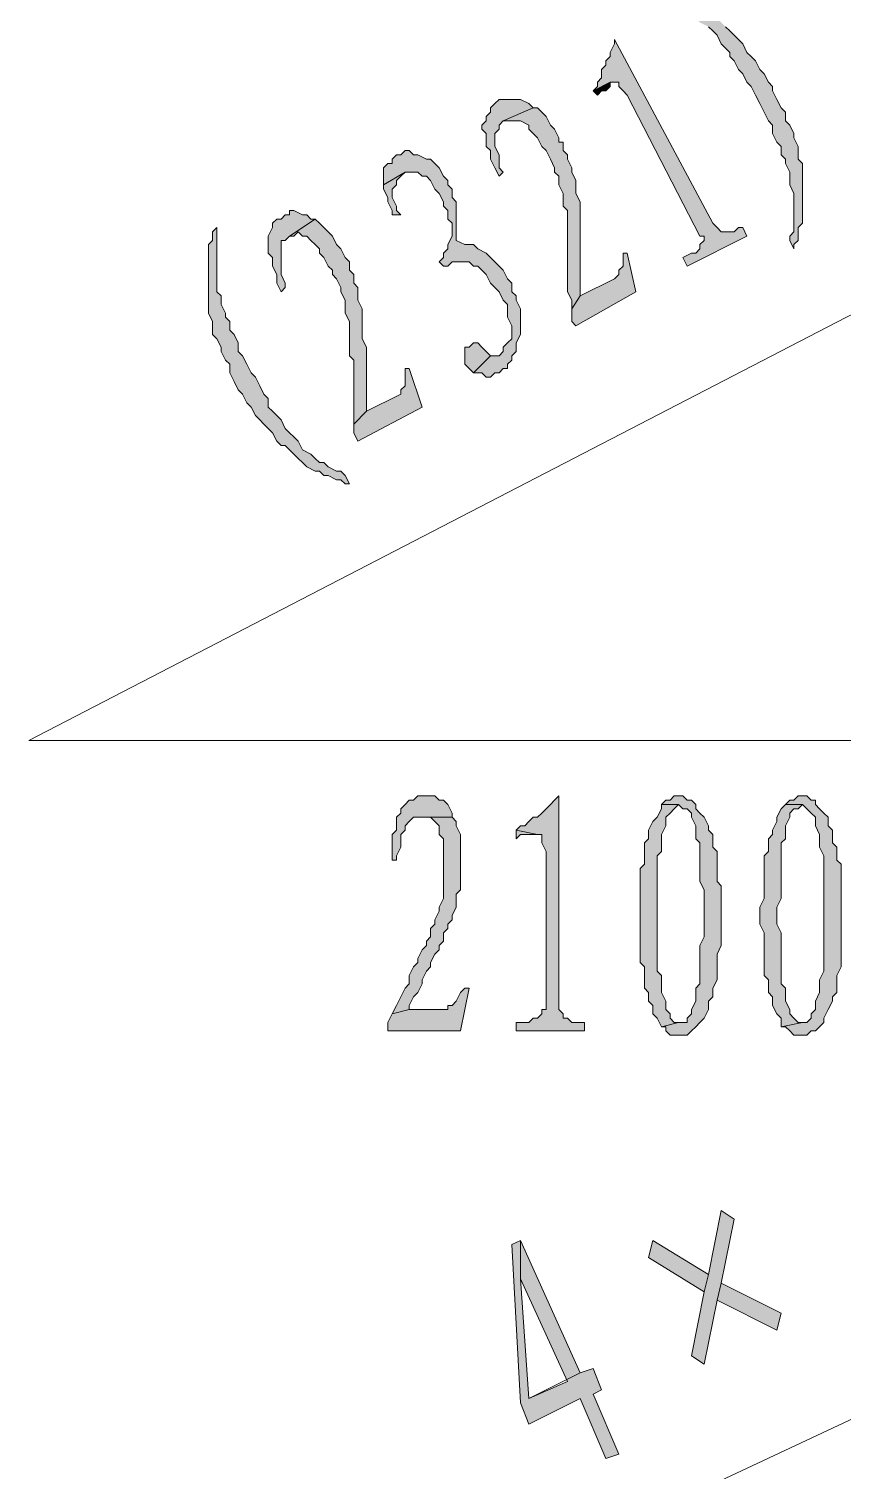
# Model space of a CAD drawing. Header units: millimetres. Extents: x 24 to 410, y 10 to 282.
# Drawn here: x 41.06 to 49.13, y 238.68 to 252.96 of the extents above; entities that cross this region are included whole.
import ezdxf

# ---------------------------------------------------------------- set-up
doc = ezdxf.new("R2010")
doc.units = ezdxf.units.MM

msp = doc.modelspace()

# ---------------------------------------------------------------- hatches: boundary and pattern name
h = msp.add_hatch(color=256)
h.dxf.hatch_style = 2
h.paths.add_polyline_path([(47.286333, 253.322667), (47.328667, 253.238), (47.413333, 253.238), (47.455667, 253.195667), (47.540333, 253.153333), (47.582667, 253.153333), (47.625, 253.111), (47.667333, 253.068667), (47.709667, 253.026333), (47.794333, 252.984), (47.836667, 252.941667), (47.879, 252.899333), (47.921333, 252.814667), (47.963667, 252.772333), (48.006, 252.73), (48.006, 252.687667), (48.048333, 252.645333), (48.090667, 252.560667), (48.133, 252.518333), (48.175333, 252.433667), (48.217667, 252.391333), (48.26, 252.306667), (48.302333, 252.222), (48.344667, 252.137333), (48.387, 252.052667), (48.429333, 252.010333), (48.429333, 251.925667), (48.471667, 251.841), (48.514, 251.798667), (48.514, 251.714), (48.556333, 251.671667), (48.556333, 251.629333), (48.598667, 251.544667), (48.598667, 251.417667), (48.641, 251.333), (48.641, 250.952), (48.598667, 250.909667), (48.598667, 250.867333), (48.641, 250.782667), (48.641, 250.825), (48.683333, 250.867333), (48.683333, 250.994333), (48.725667, 251.036667), (48.725667, 251.629333), (48.683333, 251.671667), (48.683333, 251.798667), (48.641, 251.883333), (48.641, 251.925667), (48.598667, 252.010333), (48.556333, 252.052667), (48.556333, 252.137333), (48.514, 252.179667), (48.471667, 252.264333), (48.429333, 252.349), (48.429333, 252.391333), (48.387, 252.433667), (48.344667, 252.518333), (48.302333, 252.560667), (48.26, 252.645333), (48.217667, 252.687667), (48.175333, 252.73), (48.133, 252.814667), (48.090667, 252.857), (48.048333, 252.899333), (48.006, 252.941667), (47.963667, 252.984), (47.921333, 253.026333), (47.879, 253.068667), (47.836667, 253.111), (47.794333, 253.111), (47.709667, 253.153333), (47.667333, 253.195667), (47.625, 253.195667), (47.582667, 253.238), (47.498, 253.280333), (47.413333, 253.280333), (47.371, 253.322667)])
h = msp.add_hatch(color=256)
h.dxf.hatch_style = 2
h.paths.add_polyline_path([(46.863, 252.857), (46.863, 252.814667), (46.820667, 252.73), (46.820667, 252.687667), (46.778333, 252.645333), (46.778333, 252.603), (46.736, 252.560667), (46.736, 252.476), (46.693667, 252.433667), (46.693667, 252.391333), (46.651333, 252.349), (46.820667, 252.433667), (46.905333, 252.433667), (46.905333, 252.391333), (46.947667, 252.349), (46.99, 252.306667), (47.709667, 250.909667), (47.752, 250.909667), (47.752, 250.867333), (47.709667, 250.825), (47.709667, 250.782667), (47.667333, 250.740333), (47.625, 250.740333), (47.540333, 250.698), (47.582667, 250.613333), (48.175333, 250.909667), (48.133, 250.994333), (48.090667, 250.994333), (48.048333, 250.952), (47.921333, 250.952), (47.879, 250.994333), (47.836667, 251.036667)])
h = msp.add_hatch(color=256)
h.dxf.hatch_style = 2
h.paths.add_polyline_path([(46.651333, 252.349), (46.693667, 252.306667), (46.736, 252.349), (46.778333, 252.349), (46.820667, 252.391333), (46.820667, 252.433667)])
h = msp.add_hatch(color=256)
h.dxf.hatch_style = 2
h.paths.add_polyline_path([(45.72, 252.264333), (45.677667, 252.222), (45.635333, 252.179667), (45.635333, 252.137333), (45.593, 252.095), (45.593, 252.052667), (45.550667, 252.010333), (45.550667, 251.968), (45.593, 251.925667), (45.593, 251.798667), (45.635333, 251.756333), (45.635333, 251.671667), (45.677667, 251.587), (45.72, 251.502333), (45.762333, 251.544667), (45.72, 251.587), (45.72, 251.714), (45.677667, 251.798667), (45.677667, 251.925667), (45.72, 251.968), (45.72, 252.010333), (45.762333, 252.052667), (46.058667, 252.179667), (46.016333, 252.222), (45.931667, 252.264333)])
h = msp.add_hatch(color=256)
h.dxf.hatch_style = 2
h.paths.add_polyline_path([(46.058702, 252.179667), (45.762369, 252.052667), (45.931702, 252.052667), (46.016369, 252.010333), (46.016369, 251.968), (46.058702, 251.925667), (46.101035, 251.883333), (46.143369, 251.798667), (46.185702, 251.756333), (46.228035, 251.671667), (46.270369, 251.587), (46.270369, 251.544667), (46.312702, 251.502333), (46.312702, 251.417667), (46.355035, 251.333), (46.355035, 251.206), (46.397369, 251.163667), (46.397369, 251.036667), (46.397369, 250.994333), (46.397369, 250.359333), (46.439702, 250.274667), (46.439702, 250.19), (46.524369, 250.317), (46.524369, 251.248333), (46.482035, 251.333), (46.482035, 251.46), (46.439702, 251.544667), (46.439702, 251.587), (46.397369, 251.671667), (46.397369, 251.714), (46.355035, 251.756333), (46.355035, 251.841), (46.312702, 251.841), (46.312702, 251.883333), (46.270369, 251.968), (46.228035, 252.010333), (46.185702, 252.095), (46.143369, 252.137333), (46.101035, 252.179667)])
h = msp.add_hatch(color=256)
h.dxf.hatch_style = 2
h.paths.add_polyline_path([(44.704, 251.714), (44.661667, 251.671667), (44.661667, 251.629333), (44.619333, 251.629333), (44.577, 251.587), (44.577, 251.417667), (44.788667, 251.544667), (44.915667, 251.544667), (44.958, 251.502333), (45.000333, 251.502333), (45.042667, 251.46), (45.085, 251.375333), (45.127333, 251.333), (45.169667, 251.248333), (45.169667, 251.206), (45.212, 251.163667), (45.212, 251.079), (45.254333, 251.036667), (45.254333, 250.909667), (45.212, 250.825), (45.212, 250.782667), (45.169667, 250.740333), (45.169667, 250.698), (45.127333, 250.655667), (45.169667, 250.613333), (45.212, 250.613333), (45.254333, 250.655667), (45.423667, 250.655667), (45.466, 250.613333), (45.508333, 250.613333), (45.550667, 250.571), (45.593, 250.528667), (45.635333, 250.444), (45.677667, 250.401667), (45.72, 250.359333), (45.762333, 250.274667), (45.804667, 250.232333), (45.804667, 250.105333), (45.847, 250.020667), (45.847, 249.893667), (45.804667, 249.851333), (45.762333, 249.809), (45.762333, 249.766667), (45.72, 249.724333), (45.635333, 249.724333), (45.466, 249.555), (45.550667, 249.555), (45.593, 249.512667), (45.635333, 249.512667), (45.677667, 249.555), (45.72, 249.555), (45.762333, 249.597333), (45.804667, 249.597333), (45.804667, 249.639667), (45.847, 249.682), (45.847, 249.724333), (45.889333, 249.766667), (45.889333, 249.851333), (45.931667, 249.936), (45.931667, 250.19), (45.889333, 250.274667), (45.889333, 250.317), (45.847, 250.359333), (45.847, 250.444), (45.804667, 250.486333), (45.762333, 250.571), (45.72, 250.613333), (45.677667, 250.655667), (45.635333, 250.698), (45.593, 250.740333), (45.508333, 250.782667), (45.466, 250.825), (45.381333, 250.825), (45.296667, 250.867333), (45.296667, 251.248333), (45.254333, 251.290667), (45.254333, 251.375333), (45.212, 251.417667), (45.212, 251.46), (45.169667, 251.502333), (45.127333, 251.587), (45.085, 251.629333), (45.042667, 251.671667), (45.000333, 251.671667), (44.915667, 251.714), (44.873333, 251.714), (44.831, 251.756333), (44.788667, 251.756333), (44.746333, 251.714)])
h = msp.add_hatch(color=256)
h.dxf.hatch_style = 2
h.paths.add_polyline_path([(44.577, 251.417667), (44.577, 251.375333), (44.619333, 251.290667), (44.619333, 251.248333), (44.661667, 251.163667), (44.661667, 251.121333), (44.746333, 251.121333), (44.704, 251.163667), (44.704, 251.206), (44.661667, 251.290667), (44.661667, 251.375333), (44.704, 251.417667), (44.704, 251.46), (44.746333, 251.502333), (44.788667, 251.544667)])
h = msp.add_hatch(color=256)
h.dxf.hatch_style = 2
h.paths.add_polyline_path([(43.603333, 251.121333), (43.561, 251.079), (43.518667, 251.079), (43.476333, 251.036667), (43.476333, 250.994333), (43.434, 250.909667), (43.434, 250.740333), (43.476333, 250.698), (43.476333, 250.613333), (43.518667, 250.528667), (43.518667, 250.444), (43.561, 250.359333), (43.603333, 250.401667), (43.603333, 250.444), (43.561, 250.528667), (43.561, 250.867333), (43.603333, 250.867333), (43.645667, 250.909667), (43.899667, 251.079), (43.857333, 251.079), (43.815, 251.121333), (43.772667, 251.121333), (43.688, 251.163667), (43.645667, 251.163667), (43.645667, 251.121333)])
h = msp.add_hatch(color=256)
h.dxf.hatch_style = 2
h.paths.add_polyline_path([(43.899631, 251.079), (43.645631, 250.909667), (43.687965, 250.909667), (43.730298, 250.952), (43.772631, 250.909667), (43.814965, 250.909667), (43.857298, 250.867333), (43.899631, 250.825), (43.941965, 250.782667), (43.941965, 250.740333), (43.984298, 250.698), (44.026631, 250.613333), (44.068965, 250.571), (44.068965, 250.528667), (44.111298, 250.486333), (44.153631, 250.401667), (44.153631, 250.359333), (44.195965, 250.274667), (44.195965, 250.147667), (44.238298, 250.063), (44.238298, 249.893667), (44.238298, 249.851333), (44.238298, 249.724333), (44.280631, 249.682), (44.280631, 249.047), (44.407631, 249.174), (44.407631, 249.809), (44.365298, 249.893667), (44.365298, 250.19), (44.322965, 250.274667), (44.322965, 250.401667), (44.280631, 250.444), (44.280631, 250.528667), (44.238298, 250.571), (44.238298, 250.655667), (44.195965, 250.698), (44.153631, 250.782667), (44.111298, 250.825), (44.068965, 250.909667), (44.026631, 250.952), (43.984298, 250.994333), (43.941965, 251.036667)])
h = msp.add_hatch(color=256)
h.dxf.hatch_style = 2
h.paths.add_polyline_path([(42.926035, 250.994333), (42.883702, 250.952), (42.883702, 250.867333), (42.841369, 250.825), (42.841369, 250.147667), (42.883702, 250.063), (42.883702, 249.936), (42.926035, 249.893667), (42.968369, 249.809), (42.968369, 249.766667), (43.010702, 249.682), (43.053035, 249.639667), (43.053035, 249.555), (43.095369, 249.470333), (43.137702, 249.385667), (43.180035, 249.343333), (43.222369, 249.258667), (43.264702, 249.216333), (43.307035, 249.131667), (43.349369, 249.089333), (43.391702, 249.047), (43.434035, 249.004667), (43.476369, 248.962333), (43.518702, 248.877667), (43.561035, 248.835333), (43.603369, 248.835333), (43.645702, 248.793), (43.688035, 248.750667), (43.730369, 248.708333), (43.772702, 248.666), (43.815035, 248.623667), (43.899702, 248.581333), (43.942035, 248.581333), (43.984369, 248.539), (44.026702, 248.539), (44.111369, 248.496667), (44.153702, 248.496667), (44.196035, 248.454333), (44.238369, 248.454333), (44.196035, 248.539), (44.153702, 248.581333), (44.111369, 248.581333), (44.026702, 248.623667), (43.984369, 248.666), (43.942035, 248.666), (43.899702, 248.708333), (43.857369, 248.750667), (43.772702, 248.793), (43.730369, 248.877667), (43.688035, 248.92), (43.645702, 248.962333), (43.603369, 249.004667), (43.561035, 249.089333), (43.518702, 249.131667), (43.476369, 249.174), (43.434035, 249.216333), (43.434035, 249.301), (43.391702, 249.343333), (43.349369, 249.428), (43.307035, 249.512667), (43.264702, 249.555), (43.222369, 249.639667), (43.180035, 249.724333), (43.137702, 249.766667), (43.137702, 249.851333), (43.095369, 249.936), (43.053035, 249.978333), (43.053035, 250.063), (43.010702, 250.105333), (43.010702, 250.147667), (42.968369, 250.232333), (42.968369, 250.317), (42.926035, 250.359333)])
h = msp.add_hatch(color=256)
h.dxf.hatch_style = 2
h.paths.add_polyline_path([(46.99, 250.740333), (46.947667, 250.740333), (46.947667, 250.655667), (46.947667, 250.613333), (46.905333, 250.571), (46.905333, 250.528667), (46.863, 250.486333), (46.524333, 250.317), (46.439667, 250.19), (46.439667, 250.063), (46.482, 250.020667), (47.074667, 250.359333)])
h = msp.add_hatch(color=256)
h.dxf.hatch_style = 2
h.paths.add_polyline_path([(45.423667, 249.809), (45.381333, 249.809), (45.381333, 249.724333), (45.381333, 249.639667), (45.423667, 249.597333), (45.466, 249.555), (45.635333, 249.724333), (45.593, 249.766667), (45.550667, 249.809), (45.508333, 249.851333), (45.466, 249.851333)])
h = msp.add_hatch(color=256)
h.dxf.hatch_style = 2
h.paths.add_polyline_path([(44.831, 249.597333), (44.788667, 249.597333), (44.788667, 249.555), (44.788667, 249.428), (44.746333, 249.385667), (44.746333, 249.343333), (44.407667, 249.174), (44.280667, 249.047), (44.280667, 248.962333), (44.323, 248.877667), (44.958, 249.216333)])
h = msp.add_hatch(color=256)
h.dxf.hatch_style = 2
h.paths.add_polyline_path([(45.042702, 245.364), (44.915702, 245.364), (44.873369, 245.321667), (44.831035, 245.321667), (44.788702, 245.279333), (44.746369, 245.237), (44.746369, 245.194667), (44.704035, 245.152333), (44.704035, 245.025333), (44.661702, 244.983), (44.661702, 244.729), (44.704035, 244.729), (44.704035, 244.771333), (44.746369, 244.856), (44.746369, 244.983), (44.788702, 245.025333), (44.788702, 245.067667), (44.831035, 245.11), (44.873369, 245.152333), (44.915702, 245.152333), (44.958035, 245.152333), (45.254369, 245.152333), (45.254369, 245.194667), (45.212035, 245.279333), (45.169702, 245.321667), (45.127369, 245.321667), (45.085035, 245.364)])
h = msp.add_hatch(color=256)
h.dxf.hatch_style = 2
h.paths.add_polyline_path([(46.312667, 245.364), (46.270333, 245.321667), (46.228, 245.279333), (46.185667, 245.237), (46.143333, 245.194667), (46.101, 245.152333), (46.058667, 245.152333), (46.016333, 245.11), (45.974, 245.067667), (45.931667, 245.067667), (45.889333, 245.025333), (46.101, 244.983), (46.143333, 244.983), (46.143333, 244.940667), (46.143333, 244.898333), (46.185667, 244.813667), (46.185667, 243.247333), (46.143333, 243.247333), (46.143333, 243.205), (46.101, 243.162667), (46.058667, 243.162667), (46.016333, 243.120333), (45.889333, 243.120333), (45.889333, 243.035667), (46.566667, 243.035667), (46.566667, 243.120333), (46.439667, 243.120333), (46.397333, 243.162667), (46.355, 243.162667), (46.355, 243.205), (46.312667, 243.247333)])
h = msp.add_hatch(color=256)
h.dxf.hatch_style = 2
h.paths.add_polyline_path([(47.498, 245.364), (47.455667, 245.364), (47.413333, 245.321667), (47.371, 245.321667), (47.328667, 245.279333), (47.498, 245.279333), (47.540333, 245.237), (47.582667, 245.237), (47.625, 245.194667), (47.625, 245.152333), (47.667333, 245.067667), (47.667333, 244.940667), (47.709667, 244.898333), (47.709667, 244.517333), (47.752, 244.432667), (47.752, 244.178667), (47.752, 244.136333), (47.752, 243.967), (47.709667, 243.882333), (47.709667, 243.501333), (47.667333, 243.459), (47.667333, 243.332), (47.625, 243.247333), (47.625, 243.205), (47.582667, 243.162667), (47.582667, 243.120333), (47.540333, 243.120333), (47.498, 243.120333), (47.328667, 243.078), (47.371, 243.078), (47.371, 243.035667), (47.413333, 242.993333), (47.582667, 242.993333), (47.625, 243.035667), (47.667333, 243.078), (47.709667, 243.120333), (47.752, 243.162667), (47.794333, 243.247333), (47.794333, 243.332), (47.836667, 243.374333), (47.836667, 243.459), (47.879, 243.543667), (47.879, 243.797667), (47.921333, 243.882333), (47.921333, 244.475), (47.879, 244.517333), (47.879, 244.813667), (47.836667, 244.856), (47.836667, 244.983), (47.794333, 245.025333), (47.794333, 245.067667), (47.752, 245.152333), (47.709667, 245.194667), (47.667333, 245.237), (47.667333, 245.279333), (47.625, 245.321667), (47.582667, 245.321667), (47.540333, 245.364)])
h = msp.add_hatch(color=256)
h.dxf.hatch_style = 2
h.paths.add_polyline_path([(48.725667, 245.364), (48.683333, 245.364), (48.641, 245.321667), (48.598667, 245.321667), (48.556333, 245.279333), (48.725667, 245.279333), (48.768, 245.237), (48.810333, 245.194667), (48.852667, 245.152333), (48.852667, 245.067667), (48.895, 244.983), (48.895, 244.856), (48.937333, 244.771333), (48.937333, 244.178667), (48.937333, 244.136333), (48.937333, 243.628333), (48.895, 243.543667), (48.895, 243.416667), (48.852667, 243.332), (48.852667, 243.247333), (48.810333, 243.205), (48.810333, 243.162667), (48.768, 243.120333), (48.725667, 243.120333), (48.514, 243.078), (48.556333, 243.078), (48.598667, 243.035667), (48.641, 242.993333), (48.768, 242.993333), (48.810333, 243.035667), (48.852667, 243.035667), (48.895, 243.078), (48.937333, 243.120333), (48.937333, 243.162667), (48.979667, 243.247333), (49.022, 243.332), (49.022, 243.374333), (49.064333, 243.416667), (49.064333, 243.586), (49.106667, 243.670667), (49.106667, 244.686667), (49.064333, 244.729), (49.064333, 244.856), (49.022, 244.898333), (49.022, 245.025333), (48.979667, 245.067667), (48.979667, 245.152333), (48.937333, 245.194667), (48.895, 245.237), (48.852667, 245.279333), (48.852667, 245.321667), (48.810333, 245.321667), (48.768, 245.364)])
h = msp.add_hatch(color=256)
h.dxf.hatch_style = 2
h.paths.add_polyline_path([(47.328667, 245.279333), (47.328667, 245.237), (47.286333, 245.152333), (47.244, 245.11), (47.201667, 245.025333), (47.201667, 244.940667), (47.159333, 244.898333), (47.159333, 244.686667), (47.117, 244.644333), (47.117, 243.713), (47.159333, 243.670667), (47.159333, 243.586), (47.159333, 243.543667), (47.159333, 243.459), (47.201667, 243.416667), (47.201667, 243.332), (47.244, 243.289667), (47.244, 243.205), (47.286333, 243.162667), (47.328667, 243.078), (47.498, 243.120333), (47.455667, 243.120333), (47.413333, 243.162667), (47.413333, 243.205), (47.371, 243.247333), (47.371, 243.332), (47.328667, 243.416667), (47.328667, 243.586), (47.286333, 243.628333), (47.286333, 244.771333), (47.328667, 244.813667), (47.328667, 244.983), (47.371, 245.067667), (47.371, 245.152333), (47.413333, 245.194667), (47.455667, 245.237), (47.498, 245.279333)])
h = msp.add_hatch(color=256)
h.dxf.hatch_style = 2
h.paths.add_polyline_path([(48.556333, 245.279333), (48.514, 245.237), (48.471667, 245.152333), (48.471667, 245.11), (48.429333, 245.025333), (48.429333, 244.983), (48.387, 244.940667), (48.387, 244.813667), (48.344667, 244.771333), (48.344667, 244.348), (48.302333, 244.263333), (48.302333, 244.094), (48.344667, 244.009333), (48.344667, 243.586), (48.387, 243.543667), (48.387, 243.416667), (48.429333, 243.374333), (48.429333, 243.289667), (48.471667, 243.205), (48.514, 243.162667), (48.514, 243.078), (48.725667, 243.120333), (48.683333, 243.120333), (48.641, 243.162667), (48.598667, 243.205), (48.598667, 243.247333), (48.556333, 243.332), (48.556333, 243.459), (48.514, 243.501333), (48.514, 244.009333), (48.471667, 244.094), (48.471667, 244.263333), (48.514, 244.348), (48.514, 244.898333), (48.556333, 244.940667), (48.556333, 245.067667), (48.598667, 245.152333), (48.598667, 245.194667), (48.641, 245.237), (48.683333, 245.237), (48.725667, 245.279333)])
h = msp.add_hatch(color=256)
h.dxf.hatch_style = 2
h.paths.add_polyline_path([(45.254333, 245.152333), (44.958, 245.152333), (45.000333, 245.152333), (45.042667, 245.152333), (45.085, 245.11), (45.127333, 245.067667), (45.127333, 244.983), (45.169667, 244.940667), (45.169667, 244.348), (45.127333, 244.263333), (45.127333, 244.221), (45.085, 244.136333), (45.085, 244.094), (45.042667, 244.051667), (45.042667, 243.967), (45.000333, 243.924667), (45.000333, 243.882333), (44.958, 243.84), (44.915667, 243.755333), (44.915667, 243.713), (44.873333, 243.670667), (44.831, 243.586), (44.831, 243.501333), (44.788667, 243.459), (44.746333, 243.374333), (44.704, 243.289667), (44.661667, 243.205), (44.831, 243.247333), (44.831, 243.289667), (44.873333, 243.374333), (44.915667, 243.416667), (44.958, 243.501333), (44.958, 243.543667), (45.000333, 243.628333), (45.042667, 243.670667), (45.042667, 243.713), (45.085, 243.797667), (45.127333, 243.84), (45.127333, 243.882333), (45.169667, 243.924667), (45.169667, 244.009333), (45.212, 244.051667), (45.212, 244.094), (45.254333, 244.136333), (45.254333, 244.178667), (45.296667, 244.263333), (45.296667, 244.390333), (45.339, 244.432667), (45.339, 244.983), (45.296667, 245.067667), (45.296667, 245.11)])
h = msp.add_hatch(color=256)
h.dxf.hatch_style = 2
h.paths.add_polyline_path([(45.889333, 245.025333), (45.889333, 244.940667), (45.931667, 244.983), (46.101, 244.983)])
h = msp.add_hatch(color=256)
h.dxf.hatch_style = 2
h.paths.add_polyline_path([(45.423667, 243.459), (45.381333, 243.459), (45.339, 243.416667), (45.296667, 243.332), (45.254333, 243.289667), (45.212, 243.289667), (45.212, 243.247333), (44.831, 243.247333), (44.661667, 243.205), (44.619333, 243.120333), (44.619333, 243.035667), (45.339, 243.035667)])
h = msp.add_hatch(color=256)
h.dxf.hatch_style = 2
h.paths.add_polyline_path([(47.921333, 241.257667), (47.794333, 240.622667), (47.752, 240.453333), (47.625, 239.818333), (47.752, 239.733667), (47.879, 240.368667), (47.921333, 240.538), (48.048333, 241.173)])
h = msp.add_hatch(color=256)
h.dxf.hatch_style = 2
h.paths.add_polyline_path([(45.931667, 240.961333), (45.847, 240.919), (45.931667, 239.352667), (46.016333, 239.141), (46.524333, 239.395), (46.778333, 238.802333), (46.905333, 238.844667), (46.651333, 239.437333), (46.736, 239.479667), (46.651333, 239.691333), (46.524333, 239.649), (46.016333, 239.395), (45.931667, 240.580333)])
h = msp.add_hatch(color=256)
h.dxf.hatch_style = 2
h.paths.add_polyline_path([(45.931667, 240.961333), (45.931667, 240.580333), (46.397333, 239.564333), (46.016333, 239.395), (46.524333, 239.649)])
h = msp.add_hatch(color=256)
h.dxf.hatch_style = 2
h.paths.add_polyline_path([(47.244, 240.961333), (47.201667, 240.792), (47.752, 240.453333), (47.794333, 240.622667)])
h = msp.add_hatch(color=256)
h.dxf.hatch_style = 2
h.paths.add_polyline_path([(47.921333, 240.538), (47.879, 240.368667), (48.471667, 240.072333), (48.514, 240.241667)])

# ---------------------------------------------------------------- linework, layer by layer
at = {"lineweight": 0}
for points in [[(47.794333, 252.984), (47.836667, 252.941667), (47.879, 252.899333), (47.921333, 252.814667), (47.963667, 252.772333), (48.006, 252.73), (48.006, 252.687667), (48.048333, 252.645333), (48.090667, 252.560667), (48.133, 252.518333), (48.175333, 252.433667), (48.217667, 252.391333), (48.26, 252.306667), (48.302333, 252.222), (48.344667, 252.137333), (48.387, 252.052667), (48.429333, 252.010333), (48.429333, 251.925667), (48.471667, 251.841), (48.514, 251.798667), (48.514, 251.714), (48.556333, 251.671667), (48.556333, 251.629333), (48.598667, 251.544667), (48.598667, 251.417667), (48.641, 251.333), (48.641, 250.952), (48.598667, 250.909667), (48.598667, 250.867333), (48.641, 250.782667), (48.641, 250.825), (48.683333, 250.867333), (48.683333, 250.994333), (48.725667, 251.036667), (48.725667, 251.629333), (48.683333, 251.671667), (48.683333, 251.798667), (48.641, 251.883333), (48.641, 251.925667), (48.598667, 252.010333), (48.556333, 252.052667), (48.556333, 252.137333), (48.514, 252.179667), (48.471667, 252.264333), (48.429333, 252.349), (48.429333, 252.391333), (48.387, 252.433667), (48.344667, 252.518333), (48.302333, 252.560667), (48.26, 252.645333), (48.217667, 252.687667), (48.175333, 252.73), (48.133, 252.814667), (48.090667, 252.857), (48.048333, 252.899333), (48.006, 252.941667), (47.963667, 252.984)], [(41.063333, 245.914333), (51.858333, 251.502333), (51.858333, 245.914333)], [(41.063333, 245.914333), (51.858333, 245.914333)], [(62.738, 245.533333), (42.248667, 235.923667)]]:
    msp.add_lwpolyline(points, dxfattribs=at)
for points in [[(46.863, 252.857), (46.863, 252.814667), (46.820667, 252.73), (46.820667, 252.687667), (46.778333, 252.645333), (46.778333, 252.603), (46.736, 252.560667), (46.736, 252.476), (46.693667, 252.433667), (46.693667, 252.391333), (46.651333, 252.349), (46.820667, 252.433667), (46.905333, 252.433667), (46.905333, 252.391333), (46.947667, 252.349), (46.99, 252.306667), (47.709667, 250.909667), (47.752, 250.909667), (47.752, 250.867333), (47.709667, 250.825), (47.709667, 250.782667), (47.667333, 250.740333), (47.625, 250.740333), (47.540333, 250.698), (47.582667, 250.613333), (48.175333, 250.909667), (48.133, 250.994333), (48.090667, 250.994333), (48.048333, 250.952), (47.921333, 250.952), (47.879, 250.994333), (47.836667, 251.036667)], [(46.651333, 252.349), (46.693667, 252.306667), (46.736, 252.349), (46.778333, 252.349), (46.820667, 252.391333), (46.820667, 252.433667)], [(45.72, 252.264333), (45.677667, 252.222), (45.635333, 252.179667), (45.635333, 252.137333), (45.593, 252.095), (45.593, 252.052667), (45.550667, 252.010333), (45.550667, 251.968), (45.593, 251.925667), (45.593, 251.798667), (45.635333, 251.756333), (45.635333, 251.671667), (45.677667, 251.587), (45.72, 251.502333), (45.762333, 251.544667), (45.72, 251.587), (45.72, 251.714), (45.677667, 251.798667), (45.677667, 251.925667), (45.72, 251.968), (45.72, 252.010333), (45.762333, 252.052667), (46.058667, 252.179667), (46.016333, 252.222), (45.931667, 252.264333)], [(46.058702, 252.179667), (45.762369, 252.052667), (45.931702, 252.052667), (46.016369, 252.010333), (46.016369, 251.968), (46.058702, 251.925667), (46.101035, 251.883333), (46.143369, 251.798667), (46.185702, 251.756333), (46.228035, 251.671667), (46.270369, 251.587), (46.270369, 251.544667), (46.312702, 251.502333), (46.312702, 251.417667), (46.355035, 251.333), (46.355035, 251.206), (46.397369, 251.163667), (46.397369, 251.036667), (46.397369, 250.994333), (46.397369, 250.359333), (46.439702, 250.274667), (46.439702, 250.19), (46.524369, 250.317), (46.524369, 251.248333), (46.482035, 251.333), (46.482035, 251.46), (46.439702, 251.544667), (46.439702, 251.587), (46.397369, 251.671667), (46.397369, 251.714), (46.355035, 251.756333), (46.355035, 251.841), (46.312702, 251.841), (46.312702, 251.883333), (46.270369, 251.968), (46.228035, 252.010333), (46.185702, 252.095), (46.143369, 252.137333), (46.101035, 252.179667)], [(44.704, 251.714), (44.661667, 251.671667), (44.661667, 251.629333), (44.619333, 251.629333), (44.577, 251.587), (44.577, 251.417667), (44.788667, 251.544667), (44.915667, 251.544667), (44.958, 251.502333), (45.000333, 251.502333), (45.042667, 251.46), (45.085, 251.375333), (45.127333, 251.333), (45.169667, 251.248333), (45.169667, 251.206), (45.212, 251.163667), (45.212, 251.079), (45.254333, 251.036667), (45.254333, 250.909667), (45.212, 250.825), (45.212, 250.782667), (45.169667, 250.740333), (45.169667, 250.698), (45.127333, 250.655667), (45.169667, 250.613333), (45.212, 250.613333), (45.254333, 250.655667), (45.423667, 250.655667), (45.466, 250.613333), (45.508333, 250.613333), (45.550667, 250.571), (45.593, 250.528667), (45.635333, 250.444), (45.677667, 250.401667), (45.72, 250.359333), (45.762333, 250.274667), (45.804667, 250.232333), (45.804667, 250.105333), (45.847, 250.020667), (45.847, 249.893667), (45.804667, 249.851333), (45.762333, 249.809), (45.762333, 249.766667), (45.72, 249.724333), (45.635333, 249.724333), (45.466, 249.555), (45.550667, 249.555), (45.593, 249.512667), (45.635333, 249.512667), (45.677667, 249.555), (45.72, 249.555), (45.762333, 249.597333), (45.804667, 249.597333), (45.804667, 249.639667), (45.847, 249.682), (45.847, 249.724333), (45.889333, 249.766667), (45.889333, 249.851333), (45.931667, 249.936), (45.931667, 250.19), (45.889333, 250.274667), (45.889333, 250.317), (45.847, 250.359333), (45.847, 250.444), (45.804667, 250.486333), (45.762333, 250.571), (45.72, 250.613333), (45.677667, 250.655667), (45.635333, 250.698), (45.593, 250.740333), (45.508333, 250.782667), (45.466, 250.825), (45.381333, 250.825), (45.296667, 250.867333), (45.296667, 251.248333), (45.254333, 251.290667), (45.254333, 251.375333), (45.212, 251.417667), (45.212, 251.46), (45.169667, 251.502333), (45.127333, 251.587), (45.085, 251.629333), (45.042667, 251.671667), (45.000333, 251.671667), (44.915667, 251.714), (44.873333, 251.714), (44.831, 251.756333), (44.788667, 251.756333), (44.746333, 251.714)], [(44.577, 251.417667), (44.577, 251.375333), (44.619333, 251.290667), (44.619333, 251.248333), (44.661667, 251.163667), (44.661667, 251.121333), (44.746333, 251.121333), (44.704, 251.163667), (44.704, 251.206), (44.661667, 251.290667), (44.661667, 251.375333), (44.704, 251.417667), (44.704, 251.46), (44.746333, 251.502333), (44.788667, 251.544667)], [(43.603333, 251.121333), (43.561, 251.079), (43.518667, 251.079), (43.476333, 251.036667), (43.476333, 250.994333), (43.434, 250.909667), (43.434, 250.740333), (43.476333, 250.698), (43.476333, 250.613333), (43.518667, 250.528667), (43.518667, 250.444), (43.561, 250.359333), (43.603333, 250.401667), (43.603333, 250.444), (43.561, 250.528667), (43.561, 250.867333), (43.603333, 250.867333), (43.645667, 250.909667), (43.899667, 251.079), (43.857333, 251.079), (43.815, 251.121333), (43.772667, 251.121333), (43.688, 251.163667), (43.645667, 251.163667), (43.645667, 251.121333)], [(43.899631, 251.079), (43.645631, 250.909667), (43.687965, 250.909667), (43.730298, 250.952), (43.772631, 250.909667), (43.814965, 250.909667), (43.857298, 250.867333), (43.899631, 250.825), (43.941965, 250.782667), (43.941965, 250.740333), (43.984298, 250.698), (44.026631, 250.613333), (44.068965, 250.571), (44.068965, 250.528667), (44.111298, 250.486333), (44.153631, 250.401667), (44.153631, 250.359333), (44.195965, 250.274667), (44.195965, 250.147667), (44.238298, 250.063), (44.238298, 249.893667), (44.238298, 249.851333), (44.238298, 249.724333), (44.280631, 249.682), (44.280631, 249.047), (44.407631, 249.174), (44.407631, 249.809), (44.365298, 249.893667), (44.365298, 250.19), (44.322965, 250.274667), (44.322965, 250.401667), (44.280631, 250.444), (44.280631, 250.528667), (44.238298, 250.571), (44.238298, 250.655667), (44.195965, 250.698), (44.153631, 250.782667), (44.111298, 250.825), (44.068965, 250.909667), (44.026631, 250.952), (43.984298, 250.994333), (43.941965, 251.036667)], [(42.926035, 250.994333), (42.883702, 250.952), (42.883702, 250.867333), (42.841369, 250.825), (42.841369, 250.147667), (42.883702, 250.063), (42.883702, 249.936), (42.926035, 249.893667), (42.968369, 249.809), (42.968369, 249.766667), (43.010702, 249.682), (43.053035, 249.639667), (43.053035, 249.555), (43.095369, 249.470333), (43.137702, 249.385667), (43.180035, 249.343333), (43.222369, 249.258667), (43.264702, 249.216333), (43.307035, 249.131667), (43.349369, 249.089333), (43.391702, 249.047), (43.434035, 249.004667), (43.476369, 248.962333), (43.518702, 248.877667), (43.561035, 248.835333), (43.603369, 248.835333), (43.645702, 248.793), (43.688035, 248.750667), (43.730369, 248.708333), (43.772702, 248.666), (43.815035, 248.623667), (43.899702, 248.581333), (43.942035, 248.581333), (43.984369, 248.539), (44.026702, 248.539), (44.111369, 248.496667), (44.153702, 248.496667), (44.196035, 248.454333), (44.238369, 248.454333), (44.196035, 248.539), (44.153702, 248.581333), (44.111369, 248.581333), (44.026702, 248.623667), (43.984369, 248.666), (43.942035, 248.666), (43.899702, 248.708333), (43.857369, 248.750667), (43.772702, 248.793), (43.730369, 248.877667), (43.688035, 248.92), (43.645702, 248.962333), (43.603369, 249.004667), (43.561035, 249.089333), (43.518702, 249.131667), (43.476369, 249.174), (43.434035, 249.216333), (43.434035, 249.301), (43.391702, 249.343333), (43.349369, 249.428), (43.307035, 249.512667), (43.264702, 249.555), (43.222369, 249.639667), (43.180035, 249.724333), (43.137702, 249.766667), (43.137702, 249.851333), (43.095369, 249.936), (43.053035, 249.978333), (43.053035, 250.063), (43.010702, 250.105333), (43.010702, 250.147667), (42.968369, 250.232333), (42.968369, 250.317), (42.926035, 250.359333)], [(46.99, 250.740333), (46.947667, 250.740333), (46.947667, 250.655667), (46.947667, 250.613333), (46.905333, 250.571), (46.905333, 250.528667), (46.863, 250.486333), (46.524333, 250.317), (46.439667, 250.19), (46.439667, 250.063), (46.482, 250.020667), (47.074667, 250.359333)], [(45.423667, 249.809), (45.381333, 249.809), (45.381333, 249.724333), (45.381333, 249.639667), (45.423667, 249.597333), (45.466, 249.555), (45.635333, 249.724333), (45.593, 249.766667), (45.550667, 249.809), (45.508333, 249.851333), (45.466, 249.851333)], [(44.831, 249.597333), (44.788667, 249.597333), (44.788667, 249.555), (44.788667, 249.428), (44.746333, 249.385667), (44.746333, 249.343333), (44.407667, 249.174), (44.280667, 249.047), (44.280667, 248.962333), (44.323, 248.877667), (44.958, 249.216333)], [(45.042702, 245.364), (44.915702, 245.364), (44.873369, 245.321667), (44.831035, 245.321667), (44.788702, 245.279333), (44.746369, 245.237), (44.746369, 245.194667), (44.704035, 245.152333), (44.704035, 245.025333), (44.661702, 244.983), (44.661702, 244.729), (44.704035, 244.729), (44.704035, 244.771333), (44.746369, 244.856), (44.746369, 244.983), (44.788702, 245.025333), (44.788702, 245.067667), (44.831035, 245.11), (44.873369, 245.152333), (44.915702, 245.152333), (44.958035, 245.152333), (45.254369, 245.152333), (45.254369, 245.194667), (45.212035, 245.279333), (45.169702, 245.321667), (45.127369, 245.321667), (45.085035, 245.364)], [(46.312667, 245.364), (46.270333, 245.321667), (46.228, 245.279333), (46.185667, 245.237), (46.143333, 245.194667), (46.101, 245.152333), (46.058667, 245.152333), (46.016333, 245.11), (45.974, 245.067667), (45.931667, 245.067667), (45.889333, 245.025333), (46.101, 244.983), (46.143333, 244.983), (46.143333, 244.940667), (46.143333, 244.898333), (46.185667, 244.813667), (46.185667, 243.247333), (46.143333, 243.247333), (46.143333, 243.205), (46.101, 243.162667), (46.058667, 243.162667), (46.016333, 243.120333), (45.889333, 243.120333), (45.889333, 243.035667), (46.566667, 243.035667), (46.566667, 243.120333), (46.439667, 243.120333), (46.397333, 243.162667), (46.355, 243.162667), (46.355, 243.205), (46.312667, 243.247333)], [(47.498, 245.364), (47.455667, 245.364), (47.413333, 245.321667), (47.371, 245.321667), (47.328667, 245.279333), (47.498, 245.279333), (47.540333, 245.237), (47.582667, 245.237), (47.625, 245.194667), (47.625, 245.152333), (47.667333, 245.067667), (47.667333, 244.940667), (47.709667, 244.898333), (47.709667, 244.517333), (47.752, 244.432667), (47.752, 244.178667), (47.752, 244.136333), (47.752, 243.967), (47.709667, 243.882333), (47.709667, 243.501333), (47.667333, 243.459), (47.667333, 243.332), (47.625, 243.247333), (47.625, 243.205), (47.582667, 243.162667), (47.582667, 243.120333), (47.540333, 243.120333), (47.498, 243.120333), (47.328667, 243.078), (47.371, 243.078), (47.371, 243.035667), (47.413333, 242.993333), (47.582667, 242.993333), (47.625, 243.035667), (47.667333, 243.078), (47.709667, 243.120333), (47.752, 243.162667), (47.794333, 243.247333), (47.794333, 243.332), (47.836667, 243.374333), (47.836667, 243.459), (47.879, 243.543667), (47.879, 243.797667), (47.921333, 243.882333), (47.921333, 244.475), (47.879, 244.517333), (47.879, 244.813667), (47.836667, 244.856), (47.836667, 244.983), (47.794333, 245.025333), (47.794333, 245.067667), (47.752, 245.152333), (47.709667, 245.194667), (47.667333, 245.237), (47.667333, 245.279333), (47.625, 245.321667), (47.582667, 245.321667), (47.540333, 245.364)], [(48.725667, 245.364), (48.683333, 245.364), (48.641, 245.321667), (48.598667, 245.321667), (48.556333, 245.279333), (48.725667, 245.279333), (48.768, 245.237), (48.810333, 245.194667), (48.852667, 245.152333), (48.852667, 245.067667), (48.895, 244.983), (48.895, 244.856), (48.937333, 244.771333), (48.937333, 244.178667), (48.937333, 244.136333), (48.937333, 243.628333), (48.895, 243.543667), (48.895, 243.416667), (48.852667, 243.332), (48.852667, 243.247333), (48.810333, 243.205), (48.810333, 243.162667), (48.768, 243.120333), (48.725667, 243.120333), (48.514, 243.078), (48.556333, 243.078), (48.598667, 243.035667), (48.641, 242.993333), (48.768, 242.993333), (48.810333, 243.035667), (48.852667, 243.035667), (48.895, 243.078), (48.937333, 243.120333), (48.937333, 243.162667), (48.979667, 243.247333), (49.022, 243.332), (49.022, 243.374333), (49.064333, 243.416667), (49.064333, 243.586), (49.106667, 243.670667), (49.106667, 244.686667), (49.064333, 244.729), (49.064333, 244.856), (49.022, 244.898333), (49.022, 245.025333), (48.979667, 245.067667), (48.979667, 245.152333), (48.937333, 245.194667), (48.895, 245.237), (48.852667, 245.279333), (48.852667, 245.321667), (48.810333, 245.321667), (48.768, 245.364)], [(47.328667, 245.279333), (47.328667, 245.237), (47.286333, 245.152333), (47.244, 245.11), (47.201667, 245.025333), (47.201667, 244.940667), (47.159333, 244.898333), (47.159333, 244.686667), (47.117, 244.644333), (47.117, 243.713), (47.159333, 243.670667), (47.159333, 243.586), (47.159333, 243.543667), (47.159333, 243.459), (47.201667, 243.416667), (47.201667, 243.332), (47.244, 243.289667), (47.244, 243.205), (47.286333, 243.162667), (47.328667, 243.078), (47.498, 243.120333), (47.455667, 243.120333), (47.413333, 243.162667), (47.413333, 243.205), (47.371, 243.247333), (47.371, 243.332), (47.328667, 243.416667), (47.328667, 243.586), (47.286333, 243.628333), (47.286333, 244.771333), (47.328667, 244.813667), (47.328667, 244.983), (47.371, 245.067667), (47.371, 245.152333), (47.413333, 245.194667), (47.455667, 245.237), (47.498, 245.279333)], [(48.556333, 245.279333), (48.514, 245.237), (48.471667, 245.152333), (48.471667, 245.11), (48.429333, 245.025333), (48.429333, 244.983), (48.387, 244.940667), (48.387, 244.813667), (48.344667, 244.771333), (48.344667, 244.348), (48.302333, 244.263333), (48.302333, 244.094), (48.344667, 244.009333), (48.344667, 243.586), (48.387, 243.543667), (48.387, 243.416667), (48.429333, 243.374333), (48.429333, 243.289667), (48.471667, 243.205), (48.514, 243.162667), (48.514, 243.078), (48.725667, 243.120333), (48.683333, 243.120333), (48.641, 243.162667), (48.598667, 243.205), (48.598667, 243.247333), (48.556333, 243.332), (48.556333, 243.459), (48.514, 243.501333), (48.514, 244.009333), (48.471667, 244.094), (48.471667, 244.263333), (48.514, 244.348), (48.514, 244.898333), (48.556333, 244.940667), (48.556333, 245.067667), (48.598667, 245.152333), (48.598667, 245.194667), (48.641, 245.237), (48.683333, 245.237), (48.725667, 245.279333)], [(45.254333, 245.152333), (44.958, 245.152333), (45.000333, 245.152333), (45.042667, 245.152333), (45.085, 245.11), (45.127333, 245.067667), (45.127333, 244.983), (45.169667, 244.940667), (45.169667, 244.348), (45.127333, 244.263333), (45.127333, 244.221), (45.085, 244.136333), (45.085, 244.094), (45.042667, 244.051667), (45.042667, 243.967), (45.000333, 243.924667), (45.000333, 243.882333), (44.958, 243.84), (44.915667, 243.755333), (44.915667, 243.713), (44.873333, 243.670667), (44.831, 243.586), (44.831, 243.501333), (44.788667, 243.459), (44.746333, 243.374333), (44.704, 243.289667), (44.661667, 243.205), (44.831, 243.247333), (44.831, 243.289667), (44.873333, 243.374333), (44.915667, 243.416667), (44.958, 243.501333), (44.958, 243.543667), (45.000333, 243.628333), (45.042667, 243.670667), (45.042667, 243.713), (45.085, 243.797667), (45.127333, 243.84), (45.127333, 243.882333), (45.169667, 243.924667), (45.169667, 244.009333), (45.212, 244.051667), (45.212, 244.094), (45.254333, 244.136333), (45.254333, 244.178667), (45.296667, 244.263333), (45.296667, 244.390333), (45.339, 244.432667), (45.339, 244.983), (45.296667, 245.067667), (45.296667, 245.11)], [(45.889333, 245.025333), (45.889333, 244.940667), (45.931667, 244.983), (46.101, 244.983)], [(45.423667, 243.459), (45.381333, 243.459), (45.339, 243.416667), (45.296667, 243.332), (45.254333, 243.289667), (45.212, 243.289667), (45.212, 243.247333), (44.831, 243.247333), (44.661667, 243.205), (44.619333, 243.120333), (44.619333, 243.035667), (45.339, 243.035667)], [(47.921333, 241.257667), (47.794333, 240.622667), (47.752, 240.453333), (47.625, 239.818333), (47.752, 239.733667), (47.879, 240.368667), (47.921333, 240.538), (48.048333, 241.173)], [(45.931667, 240.961333), (45.847, 240.919), (45.931667, 239.352667), (46.016333, 239.141), (46.524333, 239.395), (46.778333, 238.802333), (46.905333, 238.844667), (46.651333, 239.437333), (46.736, 239.479667), (46.651333, 239.691333), (46.524333, 239.649), (46.016333, 239.395), (45.931667, 240.580333)], [(45.931667, 240.961333), (45.931667, 240.580333), (46.397333, 239.564333), (46.016333, 239.395), (46.524333, 239.649)], [(47.244, 240.961333), (47.201667, 240.792), (47.752, 240.453333), (47.794333, 240.622667)], [(47.921333, 240.538), (47.879, 240.368667), (48.471667, 240.072333), (48.514, 240.241667)]]:
    msp.add_lwpolyline(points, close=True, dxfattribs=at)

doc.saveas('drawing.dxf')
